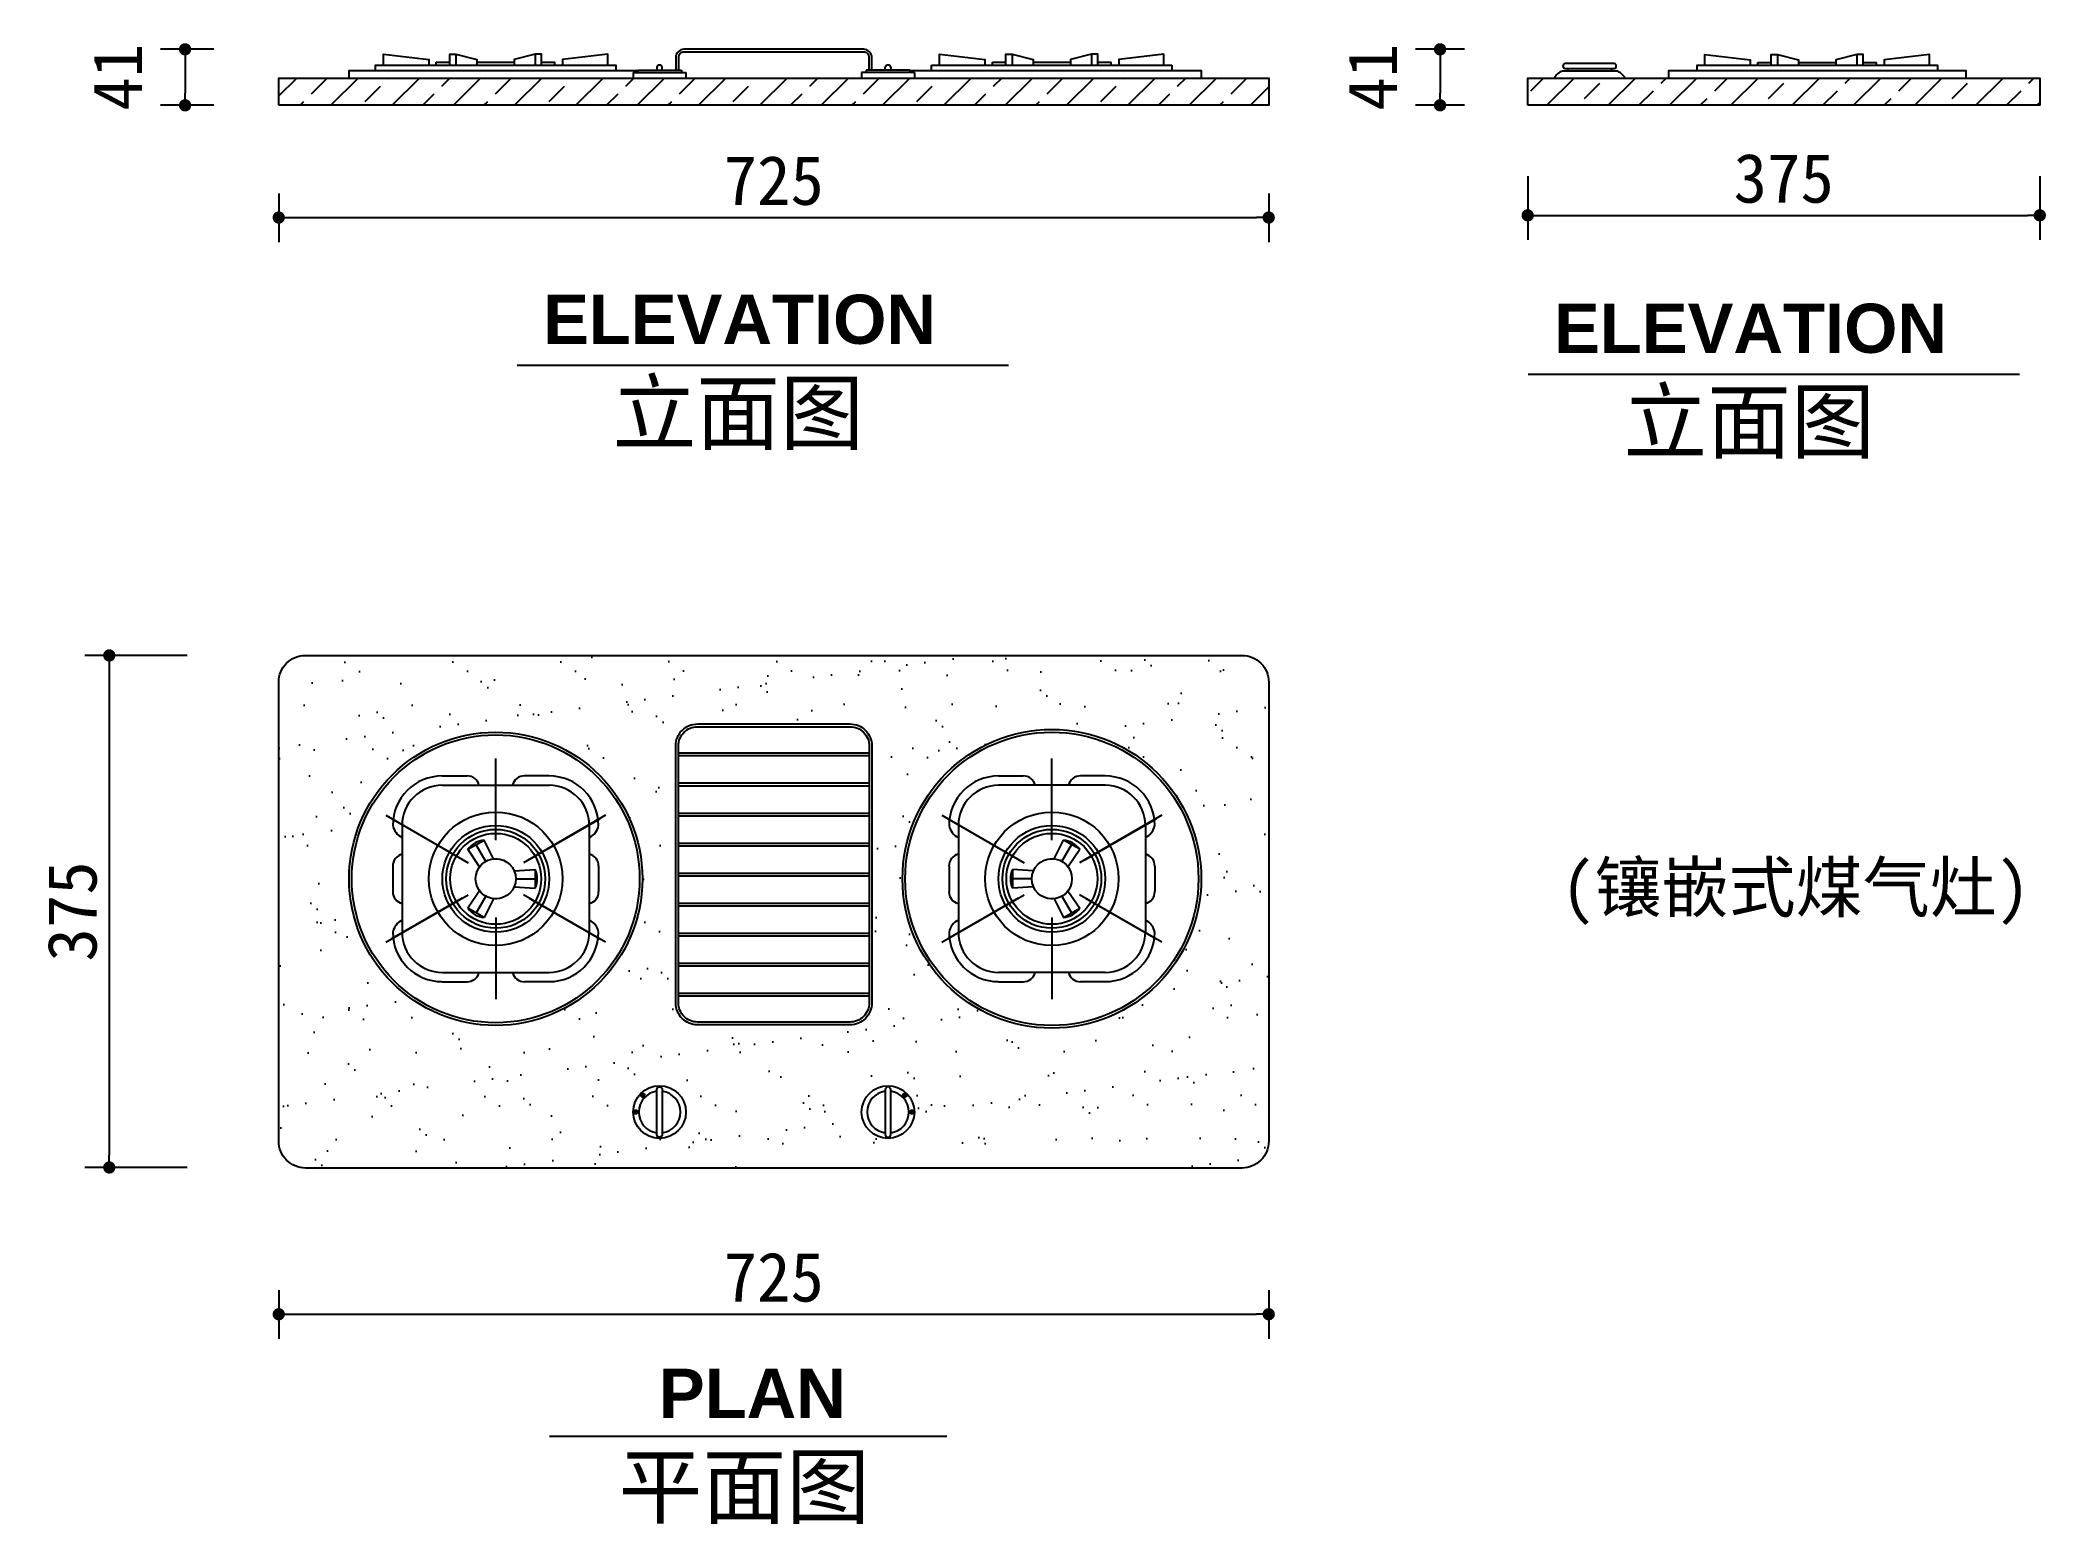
# Model space of a CAD drawing. Extents: x 26662 to 28131, y 9410 to 10496.
import ezdxf

# ---------------------------------------------------------------- set-up
doc = ezdxf.new("R2010")
doc.units = 0
doc.header["$MEASUREMENT"] = 0
doc.layers.get('0').update_dxf_attribs({"linetype": 'CONTINUOUS'})
doc.layers.get('DEFPOINTS').update_dxf_attribs({"linetype": 'CONTINUOUS'})
for name, color, linetype in [('3', 3, 'CONTINUOUS'), ('7', 7, 'CONTINUOUS'), ('BH', 3, 'CONTINUOUS'), ('DIM', 3, 'CONTINUOUS'), ('TEXT', 3, 'CONTINUOUS')]:
    doc.layers.add(name, color=color, linetype=linetype)
doc.styles.add('HT', font='swisseb.ttf')
doc.styles.add('HZ', font='simfang.ttf')
doc.dimstyles.get("Standard").update_dxf_attribs({"dimscale": 18, "dimtxt": 2, "dimasz": 0.5, "dimexe": 1, "dimexo": 1, "dimgap": 0.5, "dimtad": 1, "dimdec": 0, "dimtxsty": 'HZ', "dimblk1": 'DOT', "dimblk2": 'DOT', "dimsah": 1, "dimcen": 0, "dimazin": 3, "dimtfac": 1, "dimtdec": 0, "dimtmove": 0, "dimatfit": 3, "dimtolj": 1, "dimtzin": 0})

# ---------------------------------------------------------------- blocks, each defined once
blk = doc.blocks.new('_DOT')
at = {"color": 0, "linetype": 'BYBLOCK'}
blk.add_line((-0.5, 0), (-1, 0), dxfattribs=at)
at = {"color": 0, "linetype": 'BYBLOCK', "const_width": 0.5}
blk.add_lwpolyline([(-0.25, 0, 1), (0.25, 0, 1)], format="xyb", close=True, dxfattribs=at)
blk = doc.blocks.new('*D4')
at = {"color": 0, "linetype": 'BYBLOCK'}
for p, q in [((26769.4, 10045.6), (26694.4, 10045.6)), ((26712.4, 10036.6), (26712.4, 9679.6)), ((26769.4, 9670.6), (26694.4, 9670.6))]:
    blk.add_line(p, q, dxfattribs=at)
at = {"layer": 'DEFPOINTS', "color": 0, "linetype": 'BYBLOCK'}
for p in [(26787.4, 10045.6), (26712.4, 9670.6), (26787.4, 9670.6)]:
    blk.add_point(p, dxfattribs=at)
at = {"color": 0, "linetype": 'BYBLOCK', "xscale": 9, "yscale": 9, "zscale": 9}
for p, rotation in [((26712.4, 10045.6), 90), ((26712.4, 9670.6), 270)]:
    blk.add_blockref('_DOT', p, dxfattribs=dict(at, rotation=rotation))
at = {"color": 0, "linetype": 'BYBLOCK', "insert": (26685.4, 9858.1), "char_height": 36, "attachment_point": 5, "rotation": 90, "style": 'HZ'}
blk.add_mtext('\\A1;375', dxfattribs=at)
blk = doc.blocks.new('*D3')
at = {"color": 0, "linetype": 'BYBLOCK'}
for p, q in [((26836.5, 9580.7), (26836.5, 9545.1)), ((27561.5, 9580.7), (27561.5, 9545.1)), ((26845.5, 9563.1), (27552.5, 9563.1))]:
    blk.add_line(p, q, dxfattribs=at)
at = {"layer": 'DEFPOINTS', "color": 0, "linetype": 'BYBLOCK'}
for p in [(26836.5, 9598.7), (27561.5, 9598.7), (27561.5, 9563.1)]:
    blk.add_point(p, dxfattribs=at)
at = {"color": 0, "linetype": 'BYBLOCK', "xscale": 9, "yscale": 9, "zscale": 9, "rotation": 180}
blk.add_blockref('_DOT', (26836.5, 9563.1), dxfattribs=at)
at = {"color": 0, "linetype": 'BYBLOCK', "xscale": 9, "yscale": 9, "zscale": 9}
blk.add_blockref('_DOT', (27561.5, 9563.1), dxfattribs=at)
at = {"color": 0, "linetype": 'BYBLOCK', "insert": (27199, 9590.1), "char_height": 36, "attachment_point": 5, "style": 'HZ'}
blk.add_mtext('\\A1;725', dxfattribs=at)
blk = doc.blocks.new('*D2')
at = {"color": 0, "linetype": 'BYBLOCK'}
for p, q in [((26836.5, 10383.8), (26836.5, 10348.3)), ((27561.5, 10383.8), (27561.5, 10348.3)), ((26845.5, 10366.3), (27552.5, 10366.3))]:
    blk.add_line(p, q, dxfattribs=at)
at = {"layer": 'DEFPOINTS', "color": 0, "linetype": 'BYBLOCK'}
for p in [(26836.5, 10401.8), (27561.5, 10401.8), (27561.5, 10366.3)]:
    blk.add_point(p, dxfattribs=at)
at = {"color": 0, "linetype": 'BYBLOCK', "xscale": 9, "yscale": 9, "zscale": 9, "rotation": 180}
blk.add_blockref('_DOT', (26836.5, 10366.3), dxfattribs=at)
at = {"color": 0, "linetype": 'BYBLOCK', "xscale": 9, "yscale": 9, "zscale": 9}
blk.add_blockref('_DOT', (27561.5, 10366.3), dxfattribs=at)
at = {"color": 0, "linetype": 'BYBLOCK', "insert": (27199, 10393.3), "char_height": 36, "attachment_point": 5, "style": 'HZ'}
blk.add_mtext('\\A1;725', dxfattribs=at)
blk = doc.blocks.new('*D0')
at = {"color": 0, "linetype": 'BYBLOCK'}
for p, q in [((26788.9, 10489.5), (26749.9, 10489.5)), ((26767.9, 10480.5), (26767.9, 10457.5)), ((26788.9, 10448.5), (26749.9, 10448.5))]:
    blk.add_line(p, q, dxfattribs=at)
at = {"layer": 'DEFPOINTS', "color": 0, "linetype": 'BYBLOCK'}
for p in [(26806.9, 10489.5), (26767.9, 10448.5), (26806.9, 10448.5)]:
    blk.add_point(p, dxfattribs=at)
at = {"color": 0, "linetype": 'BYBLOCK', "xscale": 9, "yscale": 9, "zscale": 9}
for p, rotation in [((26767.9, 10489.5), 90), ((26767.9, 10448.5), 270)]:
    blk.add_blockref('_DOT', p, dxfattribs=dict(at, rotation=rotation))
at = {"color": 0, "linetype": 'BYBLOCK', "insert": (26718.4, 10469), "char_height": 36, "attachment_point": 5, "rotation": 90, "style": 'HZ'}
blk.add_mtext('\\A1;41', dxfattribs=at)
blk = doc.blocks.new('*D1')
at = {"color": 0, "linetype": 'BYBLOCK'}
for p, q in [((27704.9, 10489.5), (27669, 10489.5)), ((27687, 10480.5), (27687, 10457.5)), ((27704.9, 10448.5), (27669, 10448.5))]:
    blk.add_line(p, q, dxfattribs=at)
at = {"layer": 'DEFPOINTS', "color": 0, "linetype": 'BYBLOCK'}
for p in [(27722.9, 10489.5), (27687, 10448.5), (27722.9, 10448.5)]:
    blk.add_point(p, dxfattribs=at)
at = {"color": 0, "linetype": 'BYBLOCK', "xscale": 9, "yscale": 9, "zscale": 9}
for p, rotation in [((27687, 10489.5), 90), ((27687, 10448.5), 270)]:
    blk.add_blockref('_DOT', p, dxfattribs=dict(at, rotation=rotation))
at = {"color": 0, "linetype": 'BYBLOCK', "insert": (27637.5, 10469), "char_height": 36, "attachment_point": 5, "rotation": 90, "style": 'HZ'}
blk.add_mtext('\\A1;41', dxfattribs=at)
blk = doc.blocks.new('*D5')
at = {"color": 0, "linetype": 'BYBLOCK'}
for p, q in [((27751.2, 10396.6), (27751.2, 10349.9)), ((28126.2, 10396.6), (28126.2, 10349.9)), ((27760.2, 10367.9), (28117.2, 10367.9))]:
    blk.add_line(p, q, dxfattribs=at)
at = {"layer": 'DEFPOINTS', "color": 0, "linetype": 'BYBLOCK'}
for p in [(27751.2, 10414.6), (28126.2, 10414.6), (28126.2, 10367.9)]:
    blk.add_point(p, dxfattribs=at)
at = {"color": 0, "linetype": 'BYBLOCK', "xscale": 9, "yscale": 9, "zscale": 9, "rotation": 180}
blk.add_blockref('_DOT', (27751.2, 10367.9), dxfattribs=at)
at = {"color": 0, "linetype": 'BYBLOCK', "xscale": 9, "yscale": 9, "zscale": 9}
blk.add_blockref('_DOT', (28126.2, 10367.9), dxfattribs=at)
at = {"color": 0, "linetype": 'BYBLOCK', "insert": (27938.7, 10394.9), "char_height": 36, "attachment_point": 5, "style": 'HZ'}
blk.add_mtext('\\A1;375', dxfattribs=at)

msp = doc.modelspace()

# ---------------------------------------------------------------- hatches: boundary and pattern name
at = {"layer": 'BH'}
h = msp.add_hatch(dxfattribs=at)
h.set_pattern_fill('ANSI33,_O', color=256, scale=5)
h.set_pattern_definition([(45, (26024.212, 11304.406), (-22.45064, 22.45064), []), (45, (26046.662, 11304.406), (-22.45064, 22.45064), [15.875, -7.9375])])
h.paths.add_polyline_path([(27561.5, 10448.5), (27561.5, 10468.5), (26836.5, 10468.5), (26836.5, 10448.5)])
h = msp.add_hatch(dxfattribs=at)
h.set_pattern_fill('ANSI33,_O', color=256, scale=5)
h.set_pattern_definition([(45, (25721.65, 10784.735), (-22.45064, 22.45064), []), (45, (25744.1, 10784.735), (-22.45064, 22.45064), [15.875, -7.9375])])
h.paths.add_polyline_path([(28126.2, 10448.5), (28126.2, 10468.5), (27751.2, 10468.5), (27751.2, 10448.5)])
h = msp.add_hatch(dxfattribs=at)
h.set_pattern_fill('AR-SAND,_O', color=256)
h.set_pattern_definition([(37.5, (0, 0), (-1.60003, 48.941324), [0, -38.608, 0, -43.18, 0, -41.275]), (7.5, (0, 0), (44.95233, 71.68251), [0, -20.828, 0, -34.798, 0, -13.335]), (327.5, (-31.24, 0), (79.09924, 0.14372), [0, -12.7, 0, -45.72, 0, -59.69]), (317.5, (-31.24, 0), (76.35565, 22.29293), [0, -6.35, 0, -29.972, 0, -34.29])])
h.paths.add_polyline_path([(26856.1, 10045.6, 0.414214), (26836.5, 10026.1), (26836.5, 9689.8, 0.414214), (26856.1, 9670.2), (27542, 9670.2, 0.414214), (27561.5, 9689.8), (27561.5, 10026.1, 0.414214), (27542, 10045.6)])
h.paths.add_polyline_path([(27270.9, 9979.4), (27270.9, 9791.1, -0.414214), (27254.9, 9775.1), (27143.2, 9775.1, -0.414214), (27127.2, 9791.1), (27127.2, 9979.4, -0.414214), (27143.2, 9995.4), (27254.9, 9995.4, -0.414214)], flags=16)
h.paths.add_polyline_path([(27268.9, 9979.4), (27268.9, 9791.1, -0.414214), (27254.9, 9777.1), (27143.2, 9777.1, -0.414214), (27129.2, 9791.1), (27129.2, 9979.4, -0.414214), (27143.2, 9993.4), (27254.9, 9993.4, -0.414214)], flags=0)
h.paths.add_polyline_path([(27512.1, 9882, -1), (27293.3, 9882, -1)], flags=16)
h.paths.add_polyline_path([(27510.1, 9882, -1), (27295.3, 9882, -1)], flags=0)
h.paths.add_polyline_path([(27363.6, 9957.3), (27381.7, 9957.3, -0.359638), (27390.5, 9950.5), (27414.9, 9950.5, -0.359638), (27423.7, 9957.3), (27441.8, 9957.3, -0.414214), (27478.1, 9921.1, -0.251251), (27471.2, 9912.3), (27471.2, 9900.1, -0.359638), (27478.1, 9891.3), (27478.1, 9872.7, -0.359638), (27471.2, 9863.9), (27471.2, 9851.7, -0.251251), (27478.1, 9842.9, -0.414214), (27441.8, 9806.6), (27423.7, 9806.6, -0.359638), (27414.9, 9813.5), (27390.5, 9813.5, -0.359638), (27381.7, 9806.6), (27363.6, 9806.6, -0.414214), (27327.4, 9842.9, -0.251251), (27334.2, 9851.7), (27334.2, 9863.9, -0.359638), (27327.4, 9872.7), (27327.4, 9891.3, -0.359638), (27334.2, 9900.1), (27334.2, 9912.3, -0.251251), (27327.4, 9921.1, -0.414214)], flags=0)
h.paths.add_polyline_path([(27451.6, 9882, -1), (27353.8, 9882, -1)], flags=0)
h.paths.add_polyline_path([(27441.8, 9882, -1), (27363.6, 9882, -1)], flags=0)
h.paths.add_polyline_path([(27438.9, 9882, -1), (27366.5, 9882, -1)], flags=0)
h.paths.add_polyline_path([(27436, 9882, -1), (27369.4, 9882, -1)], flags=0)
h.paths.add_polyline_path([(27373.8, 9888.8), (27389.2, 9887.8, -0.299124), (27402.7, 9896.7, -0.028861), (27404.4, 9896.6), (27411.2, 9910.4, -0.215015), (27423.1, 9903.6), (27414.5, 9890.7, -0.330841), (27414.5, 9873.2), (27423.1, 9860.4, -0.215015), (27411.2, 9853.6), (27404.4, 9867.4, -0.028861), (27402.7, 9867.3, -0.299124), (27389.2, 9876.2), (27373.8, 9875.1, -0.215015)], flags=0)
h.paths.add_polyline_path([(27102.8, 9882, -1), (26888, 9882, -1)], flags=16)
h.paths.add_polyline_path([(27100.8, 9882, -1), (26890, 9882, -1)], flags=0)
h.paths.add_polyline_path([(27070.7, 9921.1, -0.251251), (27063.9, 9912.3), (27063.9, 9900.1, -0.359638), (27070.7, 9891.3), (27070.7, 9872.7, -0.359638), (27063.9, 9863.9), (27063.9, 9851.7, -0.251251), (27070.7, 9842.9, -0.414214), (27034.5, 9806.6), (27016.4, 9806.6, -0.359638), (27007.6, 9813.5), (26983.2, 9813.5, -0.359638), (26974.4, 9806.6), (26956.2, 9806.6, -0.414214), (26920, 9842.9, -0.251251), (26926.9, 9851.7), (26926.9, 9863.9, -0.359638), (26920, 9872.7), (26920, 9891.3, -0.359638), (26926.9, 9900.1), (26926.9, 9912.3, -0.251251), (26920, 9921.1, -0.414214), (26956.2, 9957.3), (26974.4, 9957.3, -0.359638), (26983.2, 9950.5), (27007.6, 9950.5, -0.359638), (27016.4, 9957.3), (27034.5, 9957.3, -0.414214)], flags=0)
h.paths.add_polyline_path([(27044.3, 9882, -1), (26946.5, 9882, -1)], flags=0)
h.paths.add_polyline_path([(27034.5, 9882, -1), (26956.2, 9882, -1)], flags=0)
h.paths.add_polyline_path([(27031.6, 9882, -1), (26959.2, 9882, -1)], flags=0)
h.paths.add_polyline_path([(27028.7, 9882, -1), (26962.1, 9882, -1)], flags=0)
h.paths.add_polyline_path([(27024.3, 9888.8, -0.215015), (27024.3, 9875.1), (27008.9, 9876.2, -0.299124), (26995.4, 9867.3, -0.028861), (26993.7, 9867.4), (26986.9, 9853.6, -0.215015), (26975, 9860.4), (26983.6, 9873.2, -0.330841), (26983.6, 9890.7), (26975, 9903.6, -0.215015), (26986.9, 9910.4), (26993.7, 9896.6, -0.028861), (26995.4, 9896.7, -0.299124), (27008.9, 9887.8)], flags=0)
h.paths.add_polyline_path([(27302, 9711.2, -1), (27263.4, 9711.2, -1)], flags=16)
h.paths.add_polyline_path([(27284.7, 9727.6), (27284.7, 9726.4, -0.877066), (27284.7, 9696), (27284.7, 9694.8, -1), (27280.7, 9694.8), (27280.7, 9696, -0.877066), (27280.7, 9726.4), (27280.7, 9727.6, -1)], flags=0)
h.paths.add_polyline_path([(27296.4, 9723.5, -1.000001), (27293.5, 9723.5, -1.000001)], flags=0)
h.paths.add_polyline_path([(27301.5, 9711.2, -1.000001), (27298.6, 9711.2, -1.000001)], flags=0)
h.paths.add_polyline_path([(27134.7, 9711.2, -1), (27096.1, 9711.2, -1)], flags=16)
h.paths.add_polyline_path([(27117.4, 9727.6), (27117.4, 9726.4, -0.877066), (27117.4, 9696), (27117.4, 9694.8, -1), (27113.4, 9694.8), (27113.4, 9696, -0.877066), (27113.4, 9726.4), (27113.4, 9727.6, -1)], flags=0)
h.paths.add_polyline_path([(27104.6, 9723.5, -1.000001), (27101.7, 9723.5, -1.000001)], flags=0)
h.paths.add_polyline_path([(27099.5, 9711.2, -1.000001), (27096.6, 9711.2, -1.000001)], flags=0)
for points in [[(27101.7, 9723.5, 1.000001), (27104.6, 9723.5, 1.000001)], [(27293.5, 9723.5, 1.000001), (27296.4, 9723.5, 1.000001)], [(27099.5, 9711.2, 1), (27096.6, 9711.2, 1)], [(27301.5, 9711.2, 1), (27298.6, 9711.2, 1)]]:
    msp.add_hatch(color=256, dxfattribs=at).paths.add_polyline_path(points)

# ---------------------------------------------------------------- linework, layer by layer
at = {"layer": '3'}
for p, q in [((26951.8, 10480), (26961.7, 10480)), ((26951.8, 10478), (26951.8, 10480)), ((26966.3, 10486), (26966.3, 10478)), ((26981.6, 10480), (27009, 10480)), ((27024.4, 10486), (27024.4, 10478)), ((27029, 10480), (27038.8, 10480)), ((27038.8, 10478), (27038.8, 10480)), ((27314.6, 10478), (27490.6, 10478)), ((27314.6, 10474), (27314.6, 10478)), ((27359.1, 10478), (27359.1, 10480)), ((27359.1, 10480), (27369, 10480)), ((27373.6, 10486), (27373.6, 10478)), ((27389, 10480), (27416.3, 10480)), ((27431.7, 10486), (27431.7, 10478)), ((27436.3, 10480), (27446.1, 10480)), ((27446.1, 10478), (27446.1, 10480)), ((27490.6, 10478), (27490.6, 10474)), ((27919.7, 10479.8), (27929.5, 10479.8)), ((27919.7, 10477.8), (27919.7, 10479.8)), ((27934.1, 10485.8), (27934.1, 10477.8)), ((27949.5, 10479.8), (27976.9, 10479.8)), ((27992.2, 10485.8), (27992.2, 10477.8)), ((27996.8, 10479.8), (28006.7, 10479.8)), ((28006.7, 10477.8), (28006.7, 10479.8)), ((27129.2, 9974.2), (27268.9, 9974.2)), ((26995.4, 9910.4), (26995.4, 9970.1)), ((27129.2, 9972.2), (27268.9, 9972.2)), ((27402.7, 9910.4), (27402.7, 9970.1)), ((26956.2, 9957.3), (26956.2, 9957.3)), ((26956.2, 9957.3), (26974.4, 9957.3)), ((26956.2, 9950.5), (27034.5, 9950.5)), ((27034.5, 9957.3), (27016.4, 9957.3)), ((27129.2, 9952.2), (27268.9, 9952.2)), ((27129.2, 9950.2), (27268.9, 9950.2)), ((27363.6, 9957.3), (27381.7, 9957.3)), ((27441.8, 9950.5), (27363.6, 9950.5)), ((27441.8, 9957.3), (27423.7, 9957.3)), ((27441.8, 9957.3), (27441.8, 9957.3)), ((27129.2, 9930.2), (27268.9, 9930.2)), ((26914.9, 9928.5), (26975.1, 9893.7)), ((26970.8, 9896.2), (26919.1, 9926)), ((26926.9, 9921.1), (26926.9, 9842.9)), ((27075.9, 9928.5), (27015.7, 9893.7)), ((27020, 9896.2), (27071.7, 9926)), ((27063.9, 9921.1), (27063.9, 9842.9)), ((27129.2, 9928.2), (27268.9, 9928.2)), ((27322.2, 9928.5), (27382.4, 9893.7)), ((27378.1, 9896.2), (27326.4, 9926)), ((27334.2, 9921.1), (27334.2, 9842.9)), ((27483.2, 9928.5), (27423, 9893.7)), ((27427.3, 9896.2), (27479, 9926)), ((27471.2, 9921.1), (27471.2, 9842.9)), ((26975, 9903.6), (26986.9, 9910.4)), ((26983.6, 9890.7), (26975, 9903.6)), ((26988.1, 9894.7), (26981, 9907)), ((26993.7, 9896.6), (26986.9, 9910.4)), ((27129.2, 9908.2), (27268.9, 9908.2)), ((27129.2, 9906.2), (27268.9, 9906.2)), ((27404.4, 9896.6), (27411.2, 9910.4)), ((27410, 9894.7), (27417.1, 9907)), ((27423.1, 9903.6), (27411.2, 9910.4)), ((27414.5, 9890.7), (27423.1, 9903.6)), ((26920, 9891.3), (26920, 9872.7)), ((27008.9, 9887.8), (27024.3, 9888.8)), ((27024.3, 9888.8), (27024.3, 9875.1)), ((27070.7, 9891.3), (27070.7, 9872.7)), ((27129.2, 9886.2), (27268.9, 9886.2)), ((27327.4, 9891.3), (27327.4, 9872.7)), ((27373.8, 9888.8), (27373.8, 9875.1)), ((27389.2, 9887.8), (27373.8, 9888.8)), ((27478.1, 9891.3), (27478.1, 9872.7)), ((26983.6, 9873.2), (26975, 9860.4)), ((27008.9, 9876.2), (27024.3, 9875.1)), ((27010.1, 9882), (27024.3, 9882)), ((27129.2, 9884.2), (27268.9, 9884.2)), ((27388, 9882), (27373.8, 9882)), ((27389.2, 9876.2), (27373.8, 9875.1)), ((27414.5, 9873.2), (27423.1, 9860.4)), ((26914.9, 9835.5), (26975.1, 9870.3)), ((26970.8, 9867.8), (26919.1, 9838)), ((26986.9, 9853.6), (26975, 9860.4)), ((26988.1, 9869.3), (26981, 9857)), ((26993.7, 9867.4), (26986.9, 9853.6)), ((27075.9, 9835.5), (27015.7, 9870.3)), ((27020, 9867.8), (27071.7, 9838)), ((27129.2, 9864.2), (27268.9, 9864.2)), ((27129.2, 9862.2), (27268.9, 9862.2)), ((27322.2, 9835.5), (27382.4, 9870.3)), ((27378.1, 9867.8), (27326.4, 9838)), ((27404.4, 9867.4), (27411.2, 9853.6)), ((27410, 9869.3), (27417.1, 9857)), ((27411.2, 9853.6), (27423.1, 9860.4)), ((27483.2, 9835.5), (27423, 9870.3)), ((27427.3, 9867.8), (27479, 9838)), ((26995.4, 9853.6), (26995.4, 9793.9)), ((27129.2, 9842.2), (27268.9, 9842.2)), ((27402.7, 9853.6), (27402.7, 9793.9)), ((27129.2, 9840.2), (27268.9, 9840.2)), ((26956.2, 9813.5), (27034.5, 9813.5)), ((27129.2, 9820.2), (27268.9, 9820.2)), ((27129.2, 9818.2), (27268.9, 9818.2)), ((27441.8, 9813.5), (27363.6, 9813.5)), ((26956.2, 9806.6), (26974.4, 9806.6)), ((27034.5, 9806.6), (27016.4, 9806.6)), ((27034.5, 9806.6), (27034.5, 9806.6)), ((27129.2, 9798.2), (27268.9, 9798.2)), ((27363.6, 9806.6), (27363.6, 9806.6)), ((27363.6, 9806.6), (27381.7, 9806.6)), ((27441.8, 9806.6), (27423.7, 9806.6)), ((27129.2, 9796.2), (27268.9, 9796.2))]:
    msp.add_line(p, q, dxfattribs=at)
for points in [[(26907.3, 10474), (26907.3, 10478), (27083.3, 10478), (27083.3, 10474)], [(26913.1, 10478), (26913.1, 10486), (26946.3, 10482), (26946.3, 10478)], [(26961.7, 10478), (26961.7, 10486), (26966.3, 10486), (26981.6, 10482), (26981.6, 10478)], [(27029, 10478), (27029, 10486), (27024.4, 10486), (27009, 10482), (27009, 10478)], [(27077.5, 10478), (27077.5, 10486), (27044.3, 10482), (27044.3, 10478)], [(27320.4, 10478), (27320.4, 10486), (27353.6, 10482), (27353.6, 10478)], [(27369, 10478), (27369, 10486), (27373.6, 10486), (27389, 10482), (27389, 10478)], [(27436.3, 10478), (27436.3, 10486), (27431.7, 10486), (27416.3, 10482), (27416.3, 10478)], [(27484.8, 10478), (27484.8, 10486), (27451.7, 10482), (27451.7, 10478)], [(27875.2, 10473.8), (27875.2, 10477.8), (28051.2, 10477.8), (28051.2, 10473.8)], [(27881, 10477.8), (27881, 10485.8), (27914.1, 10481.8), (27914.1, 10477.8)], [(27929.5, 10477.8), (27929.5, 10485.8), (27934.1, 10485.8), (27949.5, 10481.8), (27949.5, 10477.8)], [(27996.8, 10477.8), (27996.8, 10485.8), (27992.2, 10485.8), (27976.9, 10481.8), (27976.9, 10477.8)], [(28045.4, 10477.8), (28045.4, 10485.8), (28012.2, 10481.8), (28012.2, 10477.8)]]:
    msp.add_lwpolyline(points, dxfattribs=at)
msp.add_lwpolyline([(27268.9, 10474.3), (27268.9, 10483.5, 0.414214), (27264.9, 10487.5), (27133.2, 10487.5, 0.414214), (27129.2, 10483.5), (27129.2, 10474.3)], format="xyb", dxfattribs=at)
for points in [[(27127.2, 9979.4, -0.414214), (27143.2, 9995.4), (27254.9, 9995.4, -0.414214), (27270.9, 9979.4), (27270.9, 9791.1, -0.414214), (27254.9, 9775.1), (27143.2, 9775.1, -0.414214), (27127.2, 9791.1)], [(27129.2, 9979.4, -0.414214), (27143.2, 9993.4), (27254.9, 9993.4, -0.414214), (27268.9, 9979.4), (27268.9, 9791.1, -0.414214), (27254.9, 9777.1), (27143.2, 9777.1, -0.414214), (27129.2, 9791.1)], [(27113.4, 9694.8), (27113.4, 9727.6, -1), (27117.4, 9727.6), (27117.4, 9694.8, -1)], [(27284.7, 9694.8), (27284.7, 9727.6, 1), (27280.7, 9727.6), (27280.7, 9694.8, 1)]]:
    msp.add_lwpolyline(points, format="xyb", close=True, dxfattribs=at)
at = {"layer": '3', "const_width": 0.979}
for points in [[(26995.4, 9910.4), (26995.4, 9970.1)], [(27402.7, 9910.4), (27402.7, 9970.1)], [(26970.8, 9896.2), (26919.1, 9926)], [(27020, 9896.2), (27071.7, 9926)], [(27378.1, 9896.2), (27326.4, 9926)], [(27427.3, 9896.2), (27479, 9926)], [(26970.8, 9867.8), (26919.1, 9838)], [(27020, 9867.8), (27071.7, 9838)], [(27378.1, 9867.8), (27326.4, 9838)], [(27427.3, 9867.8), (27479, 9838)], [(26995.4, 9853.6), (26995.4, 9793.9)], [(27402.7, 9853.6), (27402.7, 9793.9)]]:
    msp.add_lwpolyline(points, dxfattribs=at)
for points in [[(26995.4, 9896.7, -1), (26995.4, 9867.3, -1), (26995.4, 9896.7, -1)], [(27402.7, 9896.7, 1), (27402.7, 9867.3, 1), (27402.7, 9896.7, 1)]]:
    msp.add_lwpolyline(points, format="xyb", dxfattribs=at)
at = {"layer": '3'}
for centre, radius in [((26995.4, 9882), 107.4), ((27402.7, 9882), 109.4), ((27402.7, 9882), 107.4), ((26995.4, 9882), 105.4), ((26995.4, 9882), 48.9), ((27402.7, 9882), 48.9), ((26995.4, 9882), 39.1), ((26995.4, 9882), 36.2), ((27402.7, 9882), 39.1), ((27402.7, 9882), 36.2), ((26995.4, 9882), 33.3), ((27402.7, 9882), 33.3), ((26995.4, 9882), 14.7), ((27402.7, 9882), 14.7), ((27103.1, 9723.5), 1.44), ((27295, 9723.5), 1.44), ((27098, 9711.2), 1.44), ((27300.1, 9711.2), 1.44)]:
    msp.add_circle(centre, radius, dxfattribs=at)
for centre, radius, start, end in [((26956.2, 9921.1), 36.2, 90, 180), ((26956.2, 9921.1), 29.4, 90, 180), ((26974.6, 9948.6), 8.76, 12.564, 91.6861), ((27016.2, 9948.6), 8.76, 88.3139, 167.436), ((27034.5, 9921.1), 36.2, 0, 90), ((27034.5, 9921.1), 29.4, 360, 90), ((27363.6, 9921.1), 36.2, 90, 180), ((27363.6, 9921.1), 29.4, 90, 180), ((27381.9, 9948.6), 8.76, 12.564, 91.6861), ((27423.5, 9948.6), 8.76, 88.3139, 167.436), ((27441.8, 9921.1), 36.2, 0, 90), ((27441.8, 9921.1), 29.4, 0, 90), ((26931.7, 9923.1), 11.8, 189.6676, 246.0824), ((27059.1, 9923.1), 11.8, 293.9176, 350.3324), ((27339, 9923.1), 11.8, 189.6676, 246.0824), ((27466.4, 9923.1), 11.8, 293.9176, 350.3324), ((26988.6, 9893.8), 16.7, 95.7306, 144.2694), ((27409.5, 9893.8), 16.7, 35.7306, 84.2694), ((26928.8, 9891.5), 8.76, 102.564, 181.686), ((27009.1, 9882), 16.7, 335.7306, 24.2694), ((27062, 9891.5), 8.76, 358.314, 77.436), ((27336.1, 9891.5), 8.76, 102.564, 181.686), ((27389, 9882), 16.7, 155.7306, 204.2694), ((27469.3, 9891.5), 8.76, 358.314, 77.436), ((26928.8, 9872.4), 8.76, 178.3139, 257.436), ((27062, 9872.4), 8.76, 282.564, 1.6861), ((27336.1, 9872.4), 8.76, 178.3139, 257.436), ((27469.3, 9872.4), 8.76, 282.564, 1.6861), ((26988.6, 9870.2), 16.7, 215.7306, 264.2694), ((27409.5, 9870.2), 16.7, 275.7306, 324.2694), ((26931.7, 9840.9), 11.8, 113.9176, 170.3324), ((26956.2, 9842.9), 36.2, 180, 270), ((26956.2, 9842.9), 29.4, 180, 270), ((27034.5, 9842.9), 29.4, 270, 360), ((27034.5, 9842.9), 36.2, 270, 0), ((27059.1, 9840.9), 11.8, 9.6676, 66.0824), ((27339, 9840.9), 11.8, 113.9176, 170.3324), ((27363.6, 9842.9), 36.2, 180, 270), ((27363.6, 9842.9), 29.4, 180, 270), ((27441.8, 9842.9), 29.4, 270, 0), ((27441.8, 9842.9), 36.2, 270, 0), ((27466.4, 9840.9), 11.8, 9.6676, 66.0824), ((26974.6, 9815.4), 8.76, 268.3139, 347.436), ((27016.2, 9815.4), 8.76, 192.564, 271.6861), ((27381.9, 9815.4), 8.76, 268.3139, 347.436), ((27423.5, 9815.4), 8.76, 192.564, 271.6861), ((27115.4, 9711.2), 15.3, 97.4942, 262.5058), ((27115.4, 9711.2), 15.3, 277.4942, 82.5058), ((27282.7, 9711.2), 15.3, 97.4942, 262.5058), ((27282.7, 9711.2), 15.3, 277.4942, 82.5058)]:
    msp.add_arc(centre, radius, start, end, dxfattribs=at)
at = {"layer": '7'}
for p, q in [((27099.4, 10474.3), (27099.4, 10472.6)), ((27099.4, 10474.3), (27131.4, 10474.3)), ((27113.4, 10476.4), (27113.4, 10474.3)), ((27117.4, 10474.3), (27117.4, 10476.4)), ((27131.4, 10474.3), (27131.4, 10472.6)), ((27266.7, 10474.3), (27266.7, 10472.6)), ((27298.7, 10474.3), (27266.7, 10474.3)), ((27280.7, 10474.3), (27280.7, 10476.4)), ((27284.7, 10476.4), (27284.7, 10474.3)), ((27298.7, 10474.3), (27298.7, 10472.6)), ((27776.5, 10473.7), (27816.5, 10473.7)), ((27780.5, 10475.4), (27780.5, 10473.7)), ((27812.5, 10475.4), (27812.5, 10473.7)), ((27096, 10472.6), (27096, 10468.5)), ((27096, 10472.6), (27134.7, 10472.6)), ((27134.7, 10472.6), (27134.7, 10468.5)), ((27263.4, 10472.6), (27263.4, 10468.5)), ((27302.1, 10472.6), (27263.4, 10472.6)), ((27302.1, 10472.6), (27302.1, 10468.5))]:
    msp.add_line(p, q, dxfattribs=at)
msp.add_lwpolyline([(27270.9, 10474.3), (27270.9, 10483.5, 0.414214), (27264.9, 10489.5), (27133.2, 10489.5, 0.414214), (27127.2, 10483.5), (27127.2, 10474.3)], format="xyb", dxfattribs=at)
for points in [[(26888, 10468.5), (26888, 10474), (27099.4, 10474)], [(27298.7, 10474), (27512.1, 10474), (27512.1, 10468.5)], [(28072.2, 10468.5), (28072.2, 10473.8), (27854.2, 10473.8), (27854.2, 10468.5)]]:
    msp.add_lwpolyline(points, dxfattribs=at)
for points in [[(27778.5, 10475.4), (27814.5, 10475.4, 0.836424), (27814.5, 10479.1), (27778.5, 10479.1, 0.836424)], [(26856.1, 9670.2, -0.414214), (26836.5, 9689.8), (26836.5, 10026.1, -0.414214), (26856.1, 10045.6), (27542, 10045.6, -0.414214), (27561.5, 10026.1), (27561.5, 9689.8, -0.414214), (27542, 9670.2)]]:
    msp.add_lwpolyline(points, format="xyb", close=True, dxfattribs=at)
for points in [[(26836.5, 10448.5), (26836.5, 10468.5), (27561.5, 10468.5), (27561.5, 10448.5)], [(27751.2, 10448.5), (27751.2, 10468.5), (28126.2, 10468.5), (28126.2, 10448.5)]]:
    msp.add_lwpolyline(points, close=True, dxfattribs=at)
at = {"layer": '7', "color": 7}
for centre in [(27115.4, 9711.2), (27282.7, 9711.2)]:
    msp.add_circle(centre, 19.3, dxfattribs=at)
at = {"layer": '7'}
for centre, radius, start, end in [((27115.4, 10475.9), 2.07, 15.0219, 164.9781), ((27282.7, 10475.9), 2.07, 15.0219, 164.9781), ((27782.4, 10460.8), 14.2, 114.5349, 147.2335), ((27810.6, 10460.8), 14.2, 32.7665, 65.4651)]:
    msp.add_arc(centre, radius, start, end, dxfattribs=at)
at = {"layer": 'TEXT', "color": 6}
for p, q in [((27011, 10258.3), (27371, 10258.3)), ((27751.4, 10251.7), (28111.4, 10251.7)), ((27034.9, 9473.7), (27325.7, 9473.7))]:
    msp.add_line(p, q, dxfattribs=at)

# ---------------------------------------------------------------- texts
at = {"layer": 'TEXT', "linetype": 'BYBLOCK'}
for s, height, style, p in [('ELEVATION', 36, 'HT', (27030.1, 10273.8)), ('ELEVATION', 36, 'HT', (27770.5, 10267.2)), ('立面图', 45, 'HZ', (27080.9, 10201)), ('立面图', 45, 'HZ', (27821.3, 10194.5)), ('PLAN', 36, 'HT', (27114.9, 9487.2)), ('平面图', 45, 'HZ', (27085.4, 9414.5))]:
    msp.add_text(s, height=height, dxfattribs=dict(at, style=style)).set_placement(p)
at = {"layer": 'TEXT', "style": 'HZ'}
msp.add_text('(镶嵌式煤气灶)', height=36, dxfattribs=at).set_placement((27775.6, 9857.8))

# ---------------------------------------------------------------- dimensions: what is measured, and where the dimension line sits
at = {"layer": 'DIM'}
for base, p1, p2, picture, middle in [((26767.9, 10448.5), (26806.9, 10489.5), (26806.9, 10448.5), '*D0', (26718.4, 10469)), ((27687, 10448.5), (27722.9, 10489.5), (27722.9, 10448.5), '*D1', (27637.5, 10469)), ((26712.4, 9670.6), (26787.4, 10045.6), (26787.4, 9670.6), '*D4', (26685.4, 9858.1))]:
    dim = msp.add_linear_dim(base=base, p1=p1, p2=p2, angle=90, dimstyle='STANDARD', override={"dimscale": 18, "dimtxt": 2, "dimasz": 0.5, "dimgap": 0.5, "dimdec": 0, "dimtxsty": 'HZ', "dimblk1": 'DOT', "dimblk2": 'DOT', "dimsah": 1, "dimcen": 0, "dimtdec": 0}, dxfattribs=at)
    dim.commit()
    dim.dimension.update_dxf_attribs({"geometry": picture, "text_midpoint": middle})
for base, p1, p2, picture, middle in [((27561.5, 10366.3), (26836.5, 10401.8), (27561.5, 10401.8), '*D2', (27199, 10393.3)), ((28126.2, 10367.9), (27751.2, 10414.6), (28126.2, 10414.6), '*D5', (27938.7, 10394.9)), ((27561.5, 9563.1), (26836.5, 9598.7), (27561.5, 9598.7), '*D3', (27199, 9590.1))]:
    dim = msp.add_linear_dim(base=base, p1=p1, p2=p2, dimstyle='STANDARD', override={"dimscale": 18, "dimtxt": 2, "dimasz": 0.5, "dimgap": 0.5, "dimdec": 0, "dimtxsty": 'HZ', "dimblk1": 'DOT', "dimblk2": 'DOT', "dimsah": 1, "dimcen": 0, "dimtdec": 0}, dxfattribs=at)
    dim.commit()
    dim.dimension.update_dxf_attribs({"geometry": picture, "text_midpoint": middle})

doc.saveas('drawing.dxf')
